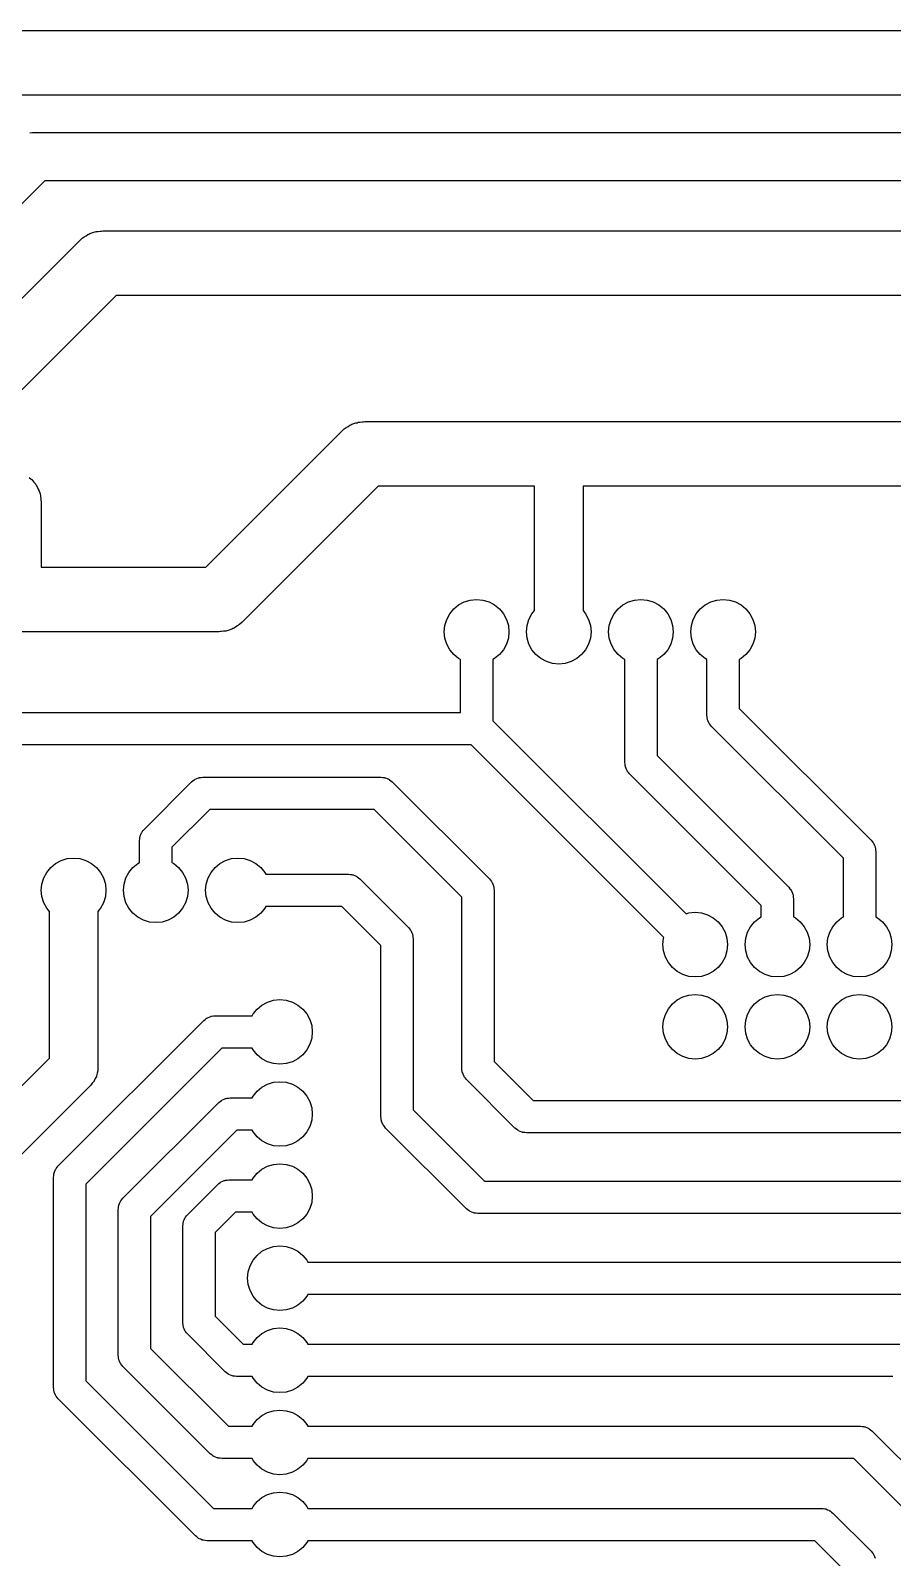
# Model space of a CAD drawing. Extents: x 62 to 248, y -138 to -62.
# Drawn here: x 88.17 to 114.82, y -109.14 to -61.9 of the extents above; entities that cross this region are included whole.
import ezdxf

# ---------------------------------------------------------------- set-up
doc = ezdxf.new("R2010")
doc.units = 0
doc.layers.add('BLACK', color=7, linetype='CONTINUOUS')

msp = doc.modelspace()

# ---------------------------------------------------------------- linework, layer by layer
at = {"layer": 'BLACK', "linetype": 'CONTINUOUS'}
for p, q in [((81.6, -61.9), (92.1, -61.9)), ((92.1, -61.9), (196.4, -61.9)), ((92.1, -63.9), (86.6, -63.9)), ((195.986, -63.9), (92.1, -63.9)), ((88.1483, -65.0655), (88.2243, -65.0588)), ((88.2243, -65.0588), (88.3, -65.05)), ((88.3, -65.05), (192, -65.05)), ((88.6107, -66.55), (72.45, -82.7107)), ((191.689, -66.55), (88.6107, -66.55)), ((76.1929, -81.8929), (89.6929, -68.3929)), ((89.6929, -68.3929), (89.7681, -68.325)), ((89.7681, -68.325), (89.7998, -68.304)), ((89.7998, -68.304), (89.8287, -68.2792)), ((89.8287, -68.2792), (89.8841, -68.2485)), ((89.8841, -68.2485), (89.937, -68.2136)), ((89.937, -68.2136), (89.9724, -68.1995)), ((89.9724, -68.1995), (90.0056, -68.181)), ((90.0056, -68.181), (90.0661, -68.1621)), ((90.0661, -68.1621), (90.1249, -68.1386)), ((90.1249, -68.1386), (90.1624, -68.1319)), ((90.1624, -68.1319), (90.1987, -68.1205)), ((90.1987, -68.1205), (90.2617, -68.1141)), ((90.2617, -68.1141), (90.3241, -68.1029)), ((90.3241, -68.1029), (90.3621, -68.1039)), ((90.3621, -68.1039), (90.4, -68.1)), ((90.4, -68.1), (182.98, -68.1)), ((90.8142, -70.1), (77.9, -83.0142)), ((182.566, -70.1), (90.8142, -70.1)), ((97.9287, -74.1792), (97.9841, -74.1485)), ((97.9841, -74.1485), (98.037, -74.1136)), ((98.037, -74.1136), (98.0724, -74.0995)), ((98.0724, -74.0995), (98.1056, -74.081)), ((98.1056, -74.081), (98.1661, -74.0621)), ((98.1661, -74.0621), (98.2249, -74.0386)), ((98.2249, -74.0386), (98.2624, -74.0319)), ((98.2624, -74.0319), (98.2987, -74.0205)), ((98.2987, -74.0205), (98.3617, -74.0141)), ((98.3617, -74.0141), (98.4241, -74.0029)), ((98.4241, -74.0029), (98.4621, -74.0039)), ((98.4621, -74.0039), (98.5, -74)), ((98.5, -74), (104.5, -74)), ((104.5, -74), (119.5, -74)), ((93.5858, -78.5), (97.7929, -74.2929)), ((97.7929, -74.2929), (97.8681, -74.225)), ((97.8681, -74.225), (97.8998, -74.204)), ((97.8998, -74.204), (97.9287, -74.1792)), ((88.1289, -75.7287), (88.189, -75.7752)), ((88.189, -75.7752), (88.1971, -75.7847)), ((88.1971, -75.7847), (88.2071, -75.7929)), ((88.2071, -75.7929), (88.2713, -75.8711)), ((88.2713, -75.8711), (88.3208, -75.9287)), ((88.3208, -75.9287), (88.3253, -75.9369)), ((88.3253, -75.9369), (88.3315, -75.9444)), ((88.3315, -75.9444), (88.3834, -76.0415)), ((88.3834, -76.0415), (88.419, -76.1056)), ((98.9142, -76), (94.7071, -80.2071)), ((103.75, -76), (98.9142, -76)), ((103.75, -79.8452), (103.75, -76)), ((119.086, -76), (105.25, -76)), ((105.25, -76), (105.25, -79.8452)), ((88.419, -76.1056), (88.4208, -76.1116)), ((88.4208, -76.1116), (88.4239, -76.1173)), ((88.4239, -76.1173), (88.4606, -76.2383)), ((88.4606, -76.2383), (88.4795, -76.2987)), ((88.4795, -76.2987), (88.4798, -76.3018)), ((88.4798, -76.3018), (88.4808, -76.3049)), ((88.4808, -76.3049), (88.5, -76.5)), ((88.5, -76.5), (88.5, -78.5)), ((88.5, -78.5), (93.5858, -78.5)), ((101.129, -79.9444), (101.253, -79.7929)), ((101.253, -79.7929), (101.404, -79.6685)), ((101.404, -79.6685), (101.577, -79.5761)), ((101.577, -79.5761), (101.765, -79.5192)), ((101.765, -79.5192), (101.96, -79.5)), ((101.96, -79.5), (102.155, -79.5192)), ((102.155, -79.5192), (102.343, -79.5761)), ((102.343, -79.5761), (102.516, -79.6685)), ((102.516, -79.6685), (102.667, -79.7929)), ((102.667, -79.7929), (102.791, -79.9444)), ((106.209, -79.9444), (106.333, -79.7929)), ((106.333, -79.7929), (106.484, -79.6685)), ((106.484, -79.6685), (106.657, -79.5761)), ((106.657, -79.5761), (106.845, -79.5192)), ((106.845, -79.5192), (107.04, -79.5)), ((107.04, -79.5), (107.235, -79.5192)), ((107.235, -79.5192), (107.423, -79.5761)), ((107.423, -79.5761), (107.596, -79.6685)), ((107.596, -79.6685), (107.747, -79.7929)), ((107.747, -79.7929), (107.871, -79.9444)), ((108.749, -79.9444), (108.873, -79.7929)), ((108.873, -79.7929), (109.024, -79.6685)), ((109.024, -79.6685), (109.197, -79.5761)), ((109.197, -79.5761), (109.385, -79.5192)), ((109.385, -79.5192), (109.58, -79.5)), ((109.58, -79.5), (109.775, -79.5192)), ((109.775, -79.5192), (109.963, -79.5761)), ((109.963, -79.5761), (110.136, -79.6685)), ((110.136, -79.6685), (110.287, -79.7929)), ((110.287, -79.7929), (110.411, -79.9444)), ((94.6002, -80.296), (94.5713, -80.3208)), ((94.6319, -80.275), (94.6002, -80.296)), ((94.7071, -80.2071), (94.6319, -80.275)), ((100.96, -80.5), (100.979, -80.3049)), ((100.979, -80.3049), (101.036, -80.1173)), ((101.036, -80.1173), (101.129, -79.9444)), ((102.791, -79.9444), (102.884, -80.1173)), ((102.884, -80.1173), (102.941, -80.3049)), ((102.941, -80.3049), (102.96, -80.5)), ((103.5, -80.5), (103.519, -80.3049)), ((103.519, -80.3049), (103.576, -80.1173)), ((103.576, -80.1173), (103.669, -79.9444)), ((103.669, -79.9444), (103.75, -79.8452)), ((105.25, -79.8452), (105.331, -79.9444)), ((105.331, -79.9444), (105.424, -80.1173)), ((105.424, -80.1173), (105.481, -80.3049)), ((105.481, -80.3049), (105.5, -80.5)), ((106.04, -80.5), (106.059, -80.3049)), ((106.059, -80.3049), (106.116, -80.1173)), ((106.116, -80.1173), (106.209, -79.9444)), ((107.871, -79.9444), (107.964, -80.1173)), ((107.964, -80.1173), (108.021, -80.3049)), ((108.021, -80.3049), (108.04, -80.5)), ((108.58, -80.5), (108.599, -80.3049)), ((108.599, -80.3049), (108.656, -80.1173)), ((108.656, -80.1173), (108.749, -79.9444)), ((110.411, -79.9444), (110.504, -80.1173)), ((110.504, -80.1173), (110.561, -80.3049)), ((110.561, -80.3049), (110.58, -80.5)), ((94, -80.5), (87.5, -80.5)), ((94.0379, -80.4961), (94, -80.5)), ((94.0759, -80.4971), (94.0379, -80.4961)), ((94.1383, -80.4859), (94.0759, -80.4971)), ((94.2013, -80.4795), (94.1383, -80.4859)), ((94.2376, -80.4681), (94.2013, -80.4795)), ((94.2751, -80.4614), (94.2376, -80.4681)), ((94.3339, -80.4379), (94.2751, -80.4614)), ((94.3944, -80.419), (94.3339, -80.4379)), ((94.4276, -80.4005), (94.3944, -80.419)), ((94.463, -80.3864), (94.4276, -80.4005)), ((94.5159, -80.3515), (94.463, -80.3864)), ((94.5713, -80.3208), (94.5159, -80.3515)), ((100.979, -80.6951), (100.96, -80.5)), ((101.036, -80.8827), (100.979, -80.6951)), ((102.941, -80.6951), (102.884, -80.8827)), ((102.96, -80.5), (102.941, -80.6951)), ((103.519, -80.6951), (103.5, -80.5)), ((103.576, -80.8827), (103.519, -80.6951)), ((105.481, -80.6951), (105.424, -80.8827)), ((105.5, -80.5), (105.481, -80.6951)), ((106.059, -80.6951), (106.04, -80.5)), ((106.116, -80.8827), (106.059, -80.6951)), ((108.021, -80.6951), (107.964, -80.8827)), ((108.04, -80.5), (108.021, -80.6951)), ((108.599, -80.6951), (108.58, -80.5)), ((108.656, -80.8827), (108.599, -80.6951)), ((110.561, -80.6951), (110.504, -80.8827)), ((110.58, -80.5), (110.561, -80.6951)), ((101.129, -81.0556), (101.036, -80.8827)), ((101.253, -81.2071), (101.129, -81.0556)), ((101.404, -81.3315), (101.253, -81.2071)), ((102.667, -81.2071), (102.516, -81.3315)), ((102.791, -81.0556), (102.667, -81.2071)), ((102.884, -80.8827), (102.791, -81.0556)), ((103.669, -81.0556), (103.576, -80.8827)), ((103.793, -81.2071), (103.669, -81.0556)), ((103.944, -81.3315), (103.793, -81.2071)), ((105.207, -81.2071), (105.056, -81.3315)), ((105.331, -81.0556), (105.207, -81.2071)), ((105.424, -80.8827), (105.331, -81.0556)), ((106.209, -81.0556), (106.116, -80.8827)), ((106.333, -81.2071), (106.209, -81.0556)), ((106.484, -81.3315), (106.333, -81.2071)), ((107.747, -81.2071), (107.596, -81.3315)), ((107.871, -81.0556), (107.747, -81.2071)), ((107.964, -80.8827), (107.871, -81.0556)), ((108.749, -81.0556), (108.656, -80.8827)), ((108.873, -81.2071), (108.749, -81.0556)), ((109.024, -81.3315), (108.873, -81.2071)), ((110.287, -81.2071), (110.136, -81.3315)), ((110.411, -81.0556), (110.287, -81.2071)), ((110.504, -80.8827), (110.411, -81.0556)), ((101.46, -81.3612), (101.404, -81.3315)), ((101.46, -83), (101.46, -81.3612)), ((102.516, -81.3315), (102.46, -81.3612)), ((102.46, -81.3612), (102.46, -83.2529)), ((104.117, -81.4239), (103.944, -81.3315)), ((104.305, -81.4808), (104.117, -81.4239)), ((104.5, -81.5), (104.305, -81.4808)), ((104.695, -81.4808), (104.5, -81.5)), ((104.883, -81.4239), (104.695, -81.4808)), ((105.056, -81.3315), (104.883, -81.4239)), ((106.54, -81.3612), (106.484, -81.3315)), ((106.54, -84.54), (106.54, -81.3612)), ((107.596, -81.3315), (107.54, -81.3612)), ((107.54, -81.3612), (107.54, -84.3329)), ((109.08, -81.3612), (109.024, -81.3315)), ((109.08, -83.08), (109.08, -81.3612)), ((110.136, -81.3315), (110.08, -81.3612)), ((110.08, -81.3612), (110.08, -82.8729)), ((86, -83), (101.46, -83)), ((109.088, -83.1329), (109.08, -83.08)), ((109.091, -83.1863), (109.088, -83.1329)), ((110.08, -82.8729), (114.154, -86.9464)), ((102.46, -83.2529), (108.434, -89.2268)), ((109.098, -83.2031), (109.091, -83.1863)), ((109.1, -83.2209), (109.098, -83.2031)), ((109.122, -83.2695), (109.1, -83.2209)), ((109.141, -83.3196), (109.122, -83.2695)), ((109.152, -83.334), (109.141, -83.3196)), ((109.159, -83.3503), (109.152, -83.334)), ((109.194, -83.3907), (109.159, -83.3503)), ((109.226, -83.4336), (109.194, -83.3907)), ((113.3, -87.5071), (109.226, -83.4336)), ((101.793, -84), (86.2071, -84)), ((107.748, -89.9553), (101.793, -84)), ((106.548, -84.5929), (106.54, -84.54)), ((107.54, -84.3329), (111.614, -88.4064)), ((93.3105, -85.0425), (93.3591, -85.0203)), ((93.3591, -85.0203), (93.3769, -85.0177)), ((93.3769, -85.0177), (93.3937, -85.0114)), ((93.3937, -85.0114), (93.4471, -85.0076)), ((93.4471, -85.0076), (93.5, -85)), ((93.5, -85), (99, -85)), ((99, -85), (99.0529, -85.0076)), ((99.0529, -85.0076), (99.1063, -85.0114)), ((99.1063, -85.0114), (99.1231, -85.0177)), ((99.1231, -85.0177), (99.1409, -85.0203)), ((99.1409, -85.0203), (99.1895, -85.0425)), ((106.551, -84.6463), (106.548, -84.5929)), ((106.558, -84.6631), (106.551, -84.6463)), ((106.56, -84.6809), (106.558, -84.6631)), ((106.582, -84.7295), (106.56, -84.6809)), ((106.601, -84.7796), (106.582, -84.7295)), ((106.612, -84.794), (106.601, -84.7796)), ((106.619, -84.8103), (106.612, -84.794)), ((106.654, -84.8507), (106.619, -84.8103)), ((106.686, -84.8936), (106.654, -84.8507)), ((110.76, -88.9671), (106.686, -84.8936)), ((91.6864, -86.6064), (93.1464, -85.1464)), ((93.1464, -85.1464), (93.1893, -85.1144)), ((93.1893, -85.1144), (93.2297, -85.0794)), ((93.2297, -85.0794), (93.246, -85.0719)), ((93.246, -85.0719), (93.2604, -85.0612)), ((93.2604, -85.0612), (93.3105, -85.0425)), ((99.1895, -85.0425), (99.2396, -85.0612)), ((99.2396, -85.0612), (99.254, -85.0719)), ((99.254, -85.0719), (99.2703, -85.0794)), ((99.2703, -85.0794), (99.3107, -85.1144)), ((99.3107, -85.1144), (99.3536, -85.1464)), ((99.3536, -85.1464), (102.354, -88.1464)), ((93.7071, -86), (92.54, -87.1671)), ((98.7929, -86), (93.7071, -86)), ((101.5, -88.7071), (98.7929, -86)), ((91.54, -86.96), (91.5476, -86.9071)), ((91.5476, -86.9071), (91.5514, -86.8537)), ((91.5514, -86.8537), (91.5577, -86.8369)), ((91.5577, -86.8369), (91.5603, -86.8191)), ((91.5603, -86.8191), (91.5825, -86.7705)), ((91.5825, -86.7705), (91.6012, -86.7204)), ((91.6012, -86.7204), (91.6119, -86.706)), ((91.6119, -86.706), (91.6194, -86.6897)), ((91.6194, -86.6897), (91.6544, -86.6493)), ((91.6544, -86.6493), (91.6864, -86.6064)), ((91.54, -87.6388), (91.54, -86.96)), ((92.54, -87.1671), (92.54, -87.6388)), ((114.154, -86.9464), (114.186, -86.9893)), ((114.186, -86.9893), (114.221, -87.0297)), ((114.221, -87.0297), (114.228, -87.046)), ((114.228, -87.046), (114.239, -87.0604)), ((114.239, -87.0604), (114.258, -87.1105)), ((114.258, -87.1105), (114.28, -87.1591)), ((114.28, -87.1591), (114.282, -87.1769)), ((114.282, -87.1769), (114.289, -87.1937)), ((114.289, -87.1937), (114.292, -87.2471)), ((114.292, -87.2471), (114.3, -87.3)), ((114.3, -87.3), (114.3, -89.3188)), ((88.6685, -87.9444), (88.7929, -87.7929)), ((88.7929, -87.7929), (88.9444, -87.6685)), ((88.9444, -87.6685), (89.1173, -87.5761)), ((89.1173, -87.5761), (89.3049, -87.5192)), ((89.3049, -87.5192), (89.5, -87.5)), ((89.5, -87.5), (89.6951, -87.5192)), ((89.6951, -87.5192), (89.8827, -87.5761)), ((89.8827, -87.5761), (90.0556, -87.6685)), ((90.0556, -87.6685), (90.2071, -87.7929)), ((90.2071, -87.7929), (90.3315, -87.9444)), ((91.2085, -87.9444), (91.3329, -87.7929)), ((91.3329, -87.7929), (91.4844, -87.6685)), ((91.4844, -87.6685), (91.54, -87.6388)), ((92.54, -87.6388), (92.5956, -87.6685)), ((92.5956, -87.6685), (92.7471, -87.7929)), ((92.7471, -87.7929), (92.8715, -87.9444)), ((93.7485, -87.9444), (93.8729, -87.7929)), ((93.8729, -87.7929), (94.0244, -87.6685)), ((94.0244, -87.6685), (94.1973, -87.5761)), ((94.1973, -87.5761), (94.3849, -87.5192)), ((94.3849, -87.5192), (94.58, -87.5)), ((94.58, -87.5), (94.7751, -87.5192)), ((94.7751, -87.5192), (94.9627, -87.5761)), ((94.9627, -87.5761), (95.1356, -87.6685)), ((95.1356, -87.6685), (95.2871, -87.7929)), ((95.2871, -87.7929), (95.4115, -87.9444)), ((113.3, -89.3188), (113.3, -87.5071)), ((88.5, -88.5), (88.5192, -88.3049)), ((88.5192, -88.3049), (88.5761, -88.1173)), ((88.5761, -88.1173), (88.6685, -87.9444)), ((90.3315, -87.9444), (90.4239, -88.1173)), ((90.4239, -88.1173), (90.4808, -88.3049)), ((90.4808, -88.3049), (90.5, -88.5)), ((91.04, -88.5), (91.0592, -88.3049)), ((91.0592, -88.3049), (91.1161, -88.1173)), ((91.1161, -88.1173), (91.2085, -87.9444)), ((92.8715, -87.9444), (92.9639, -88.1173)), ((92.9639, -88.1173), (93.0208, -88.3049)), ((93.0208, -88.3049), (93.04, -88.5)), ((93.58, -88.5), (93.5992, -88.3049)), ((93.5992, -88.3049), (93.6561, -88.1173)), ((93.6561, -88.1173), (93.7485, -87.9444)), ((95.4115, -87.9444), (95.4412, -88)), ((95.4412, -88), (98, -88)), ((98, -88), (98.0529, -88.0076)), ((98.0529, -88.0076), (98.1063, -88.0114)), ((98.1063, -88.0114), (98.1231, -88.0177)), ((98.1231, -88.0177), (98.1409, -88.0203)), ((98.1409, -88.0203), (98.1895, -88.0425)), ((98.1895, -88.0425), (98.2396, -88.0612)), ((98.2396, -88.0612), (98.254, -88.0719)), ((98.254, -88.0719), (98.2703, -88.0794)), ((98.2703, -88.0794), (98.3107, -88.1144)), ((98.3107, -88.1144), (98.3536, -88.1464)), ((98.3536, -88.1464), (99.8536, -89.6464)), ((102.354, -88.1464), (102.386, -88.1893)), ((102.386, -88.1893), (102.421, -88.2297)), ((102.421, -88.2297), (102.428, -88.246)), ((102.428, -88.246), (102.439, -88.2604)), ((102.439, -88.2604), (102.458, -88.3105)), ((102.458, -88.3105), (102.48, -88.3591)), ((88.5192, -88.6951), (88.5, -88.5)), ((88.5761, -88.8827), (88.5192, -88.6951)), ((90.4808, -88.6951), (90.4239, -88.8827)), ((90.5, -88.5), (90.4808, -88.6951)), ((91.0592, -88.6951), (91.04, -88.5)), ((91.1161, -88.8827), (91.0592, -88.6951)), ((93.0208, -88.6951), (92.9639, -88.8827)), ((93.04, -88.5), (93.0208, -88.6951)), ((93.5992, -88.6951), (93.58, -88.5)), ((93.6561, -88.8827), (93.5992, -88.6951)), ((101.5, -94), (101.5, -88.7071)), ((102.48, -88.3591), (102.482, -88.3769)), ((102.482, -88.3769), (102.489, -88.3937)), ((102.489, -88.3937), (102.492, -88.4471)), ((102.492, -88.4471), (102.5, -88.5)), ((102.5, -88.5), (102.5, -93.7929)), ((111.614, -88.4064), (111.646, -88.4493)), ((111.646, -88.4493), (111.681, -88.4897)), ((111.681, -88.4897), (111.688, -88.506)), ((111.688, -88.506), (111.699, -88.5204)), ((111.699, -88.5204), (111.718, -88.5705)), ((111.718, -88.5705), (111.74, -88.6191)), ((111.74, -88.6191), (111.742, -88.6369)), ((111.742, -88.6369), (111.749, -88.6537)), ((111.749, -88.6537), (111.752, -88.7071)), ((111.752, -88.7071), (111.76, -88.76)), ((111.76, -88.76), (111.76, -89.3188)), ((88.6685, -89.0556), (88.5761, -88.8827)), ((88.75, -89.1548), (88.6685, -89.0556)), ((88.75, -93.6893), (88.75, -89.1548)), ((90.3315, -89.0556), (90.25, -89.1548)), ((90.25, -89.1548), (90.25, -94)), ((90.4239, -88.8827), (90.3315, -89.0556)), ((91.2085, -89.0556), (91.1161, -88.8827)), ((91.3329, -89.2071), (91.2085, -89.0556)), ((91.4844, -89.3315), (91.3329, -89.2071)), ((92.7471, -89.2071), (92.5956, -89.3315)), ((92.8715, -89.0556), (92.7471, -89.2071)), ((92.9639, -88.8827), (92.8715, -89.0556)), ((93.7485, -89.0556), (93.6561, -88.8827)), ((93.8729, -89.2071), (93.7485, -89.0556)), ((94.0244, -89.3315), (93.8729, -89.2071)), ((95.2871, -89.2071), (95.1356, -89.3315)), ((95.4115, -89.0556), (95.2871, -89.2071)), ((95.4412, -89), (95.4115, -89.0556)), ((97.7929, -89), (95.4412, -89)), ((99, -90.2071), (97.7929, -89)), ((108.434, -89.2268), (108.525, -89.1992)), ((108.525, -89.1992), (108.72, -89.18)), ((108.72, -89.18), (108.915, -89.1992)), ((108.915, -89.1992), (109.103, -89.2561)), ((109.103, -89.2561), (109.276, -89.3485)), ((110.76, -89.3188), (110.76, -88.9671)), ((91.6573, -89.4239), (91.4844, -89.3315)), ((91.8449, -89.4808), (91.6573, -89.4239)), ((92.04, -89.5), (91.8449, -89.4808)), ((92.2351, -89.4808), (92.04, -89.5)), ((92.4227, -89.4239), (92.2351, -89.4808)), ((92.5956, -89.3315), (92.4227, -89.4239)), ((94.1973, -89.4239), (94.0244, -89.3315)), ((94.3849, -89.4808), (94.1973, -89.4239)), ((94.58, -89.5), (94.3849, -89.4808)), ((94.7751, -89.4808), (94.58, -89.5)), ((94.9627, -89.4239), (94.7751, -89.4808)), ((95.1356, -89.3315), (94.9627, -89.4239)), ((99.8536, -89.6464), (99.8856, -89.6893)), ((99.8856, -89.6893), (99.9206, -89.7297)), ((99.9206, -89.7297), (99.9281, -89.746)), ((99.9281, -89.746), (99.9388, -89.7604)), ((109.276, -89.3485), (109.427, -89.4729)), ((109.427, -89.4729), (109.551, -89.6244)), ((109.551, -89.6244), (109.644, -89.7973)), ((110.336, -89.7973), (110.429, -89.6244)), ((110.429, -89.6244), (110.553, -89.4729)), ((110.553, -89.4729), (110.704, -89.3485)), ((110.704, -89.3485), (110.76, -89.3188)), ((111.76, -89.3188), (111.816, -89.3485)), ((111.816, -89.3485), (111.967, -89.4729)), ((111.967, -89.4729), (112.091, -89.6244)), ((112.091, -89.6244), (112.184, -89.7973)), ((112.876, -89.7973), (112.969, -89.6244)), ((112.969, -89.6244), (113.093, -89.4729)), ((113.093, -89.4729), (113.244, -89.3485)), ((113.244, -89.3485), (113.3, -89.3188)), ((114.3, -89.3188), (114.356, -89.3485)), ((114.356, -89.3485), (114.507, -89.4729)), ((114.507, -89.4729), (114.631, -89.6244)), ((114.631, -89.6244), (114.724, -89.7973)), ((99, -95.5), (99, -90.2071)), ((99.9388, -89.7604), (99.9575, -89.8105)), ((99.9575, -89.8105), (99.9797, -89.8591)), ((99.9797, -89.8591), (99.9823, -89.8769)), ((99.9823, -89.8769), (99.9886, -89.8937)), ((99.9886, -89.8937), (99.9924, -89.9471)), ((99.9924, -89.9471), (100, -90)), ((100, -90), (100, -95.2929)), ((107.72, -90.18), (107.739, -89.9849)), ((107.739, -90.3751), (107.72, -90.18)), ((107.739, -89.9849), (107.748, -89.9553)), ((109.644, -89.7973), (109.701, -89.9849)), ((109.701, -89.9849), (109.72, -90.18)), ((109.72, -90.18), (109.701, -90.3751)), ((110.26, -90.18), (110.279, -89.9849)), ((110.279, -90.3751), (110.26, -90.18)), ((110.279, -89.9849), (110.336, -89.7973)), ((112.184, -89.7973), (112.241, -89.9849)), ((112.241, -89.9849), (112.26, -90.18)), ((112.26, -90.18), (112.241, -90.3751)), ((112.8, -90.18), (112.819, -89.9849)), ((112.819, -90.3751), (112.8, -90.18)), ((112.819, -89.9849), (112.876, -89.7973)), ((114.724, -89.7973), (114.781, -89.9849)), ((114.781, -89.9849), (114.8, -90.18)), ((114.8, -90.18), (114.781, -90.3751)), ((107.796, -90.5627), (107.739, -90.3751)), ((107.889, -90.7356), (107.796, -90.5627)), ((109.644, -90.5627), (109.551, -90.7356)), ((109.701, -90.3751), (109.644, -90.5627)), ((110.336, -90.5627), (110.279, -90.3751)), ((110.429, -90.7356), (110.336, -90.5627)), ((112.184, -90.5627), (112.091, -90.7356)), ((112.241, -90.3751), (112.184, -90.5627)), ((112.876, -90.5627), (112.819, -90.3751)), ((112.969, -90.7356), (112.876, -90.5627)), ((114.724, -90.5627), (114.631, -90.7356)), ((114.781, -90.3751), (114.724, -90.5627)), ((108.013, -90.8871), (107.889, -90.7356)), ((108.164, -91.0115), (108.013, -90.8871)), ((108.337, -91.1039), (108.164, -91.0115)), ((108.525, -91.1608), (108.337, -91.1039)), ((108.72, -91.18), (108.525, -91.1608)), ((108.915, -91.1608), (108.72, -91.18)), ((109.103, -91.1039), (108.915, -91.1608)), ((109.276, -91.0115), (109.103, -91.1039)), ((109.427, -90.8871), (109.276, -91.0115)), ((109.551, -90.7356), (109.427, -90.8871)), ((110.553, -90.8871), (110.429, -90.7356)), ((110.704, -91.0115), (110.553, -90.8871)), ((110.877, -91.1039), (110.704, -91.0115)), ((111.065, -91.1608), (110.877, -91.1039)), ((111.26, -91.18), (111.065, -91.1608)), ((111.455, -91.1608), (111.26, -91.18)), ((111.643, -91.1039), (111.455, -91.1608)), ((111.816, -91.0115), (111.643, -91.1039)), ((111.967, -90.8871), (111.816, -91.0115)), ((112.091, -90.7356), (111.967, -90.8871)), ((113.093, -90.8871), (112.969, -90.7356)), ((113.244, -91.0115), (113.093, -90.8871)), ((113.417, -91.1039), (113.244, -91.0115)), ((113.605, -91.1608), (113.417, -91.1039)), ((113.8, -91.18), (113.605, -91.1608)), ((113.995, -91.1608), (113.8, -91.18)), ((114.183, -91.1039), (113.995, -91.1608)), ((114.356, -91.0115), (114.183, -91.1039)), ((114.507, -90.8871), (114.356, -91.0115)), ((114.631, -90.7356), (114.507, -90.8871)), ((95.1729, -92.1729), (95.3244, -92.0485)), ((95.3244, -92.0485), (95.4973, -91.9561)), ((95.4973, -91.9561), (95.6849, -91.8992)), ((95.6849, -91.8992), (95.88, -91.88)), ((95.88, -91.88), (96.0751, -91.8992)), ((96.0751, -91.8992), (96.2627, -91.9561)), ((96.2627, -91.9561), (96.4356, -92.0485)), ((96.4356, -92.0485), (96.5871, -92.1729)), ((107.889, -92.1644), (108.013, -92.0129)), ((108.013, -92.0129), (108.164, -91.8885)), ((108.164, -91.8885), (108.337, -91.7961)), ((108.337, -91.7961), (108.525, -91.7392)), ((108.525, -91.7392), (108.72, -91.72)), ((108.72, -91.72), (108.915, -91.7392)), ((108.915, -91.7392), (109.103, -91.7961)), ((109.103, -91.7961), (109.276, -91.8885)), ((109.276, -91.8885), (109.427, -92.0129)), ((109.427, -92.0129), (109.551, -92.1644)), ((110.429, -92.1644), (110.553, -92.0129)), ((110.553, -92.0129), (110.704, -91.8885)), ((110.704, -91.8885), (110.877, -91.7961)), ((110.877, -91.7961), (111.065, -91.7392)), ((111.065, -91.7392), (111.26, -91.72)), ((111.26, -91.72), (111.455, -91.7392)), ((111.455, -91.7392), (111.643, -91.7961)), ((111.643, -91.7961), (111.816, -91.8885)), ((111.816, -91.8885), (111.967, -92.0129)), ((111.967, -92.0129), (112.091, -92.1644)), ((112.969, -92.1644), (113.093, -92.0129)), ((113.093, -92.0129), (113.244, -91.8885)), ((113.244, -91.8885), (113.417, -91.7961)), ((113.417, -91.7961), (113.605, -91.7392)), ((113.605, -91.7392), (113.8, -91.72)), ((113.8, -91.72), (113.995, -91.7392)), ((113.995, -91.7392), (114.183, -91.7961)), ((114.183, -91.7961), (114.356, -91.8885)), ((114.356, -91.8885), (114.507, -92.0129)), ((114.507, -92.0129), (114.631, -92.1644)), ((89.0264, -97.0264), (93.5264, -92.5264)), ((93.5264, -92.5264), (93.5693, -92.4944)), ((93.5693, -92.4944), (93.6097, -92.4594)), ((93.6097, -92.4594), (93.626, -92.4519)), ((93.626, -92.4519), (93.6404, -92.4412)), ((93.6404, -92.4412), (93.6905, -92.4225)), ((93.6905, -92.4225), (93.7391, -92.4003)), ((93.7391, -92.4003), (93.7569, -92.3977)), ((93.7569, -92.3977), (93.7737, -92.3914)), ((93.7737, -92.3914), (93.8271, -92.3876)), ((93.8271, -92.3876), (93.88, -92.38)), ((93.88, -92.38), (95.0188, -92.38)), ((95.0188, -92.38), (95.0485, -92.3244)), ((95.0485, -92.3244), (95.1729, -92.1729)), ((96.5871, -92.1729), (96.7115, -92.3244)), ((96.7115, -92.3244), (96.8039, -92.4973)), ((96.8039, -92.4973), (96.8608, -92.6849)), ((107.72, -92.72), (107.739, -92.5249)), ((107.739, -92.5249), (107.796, -92.3373)), ((107.796, -92.3373), (107.889, -92.1644)), ((109.551, -92.1644), (109.644, -92.3373)), ((109.644, -92.3373), (109.701, -92.5249)), ((109.701, -92.5249), (109.72, -92.72)), ((110.26, -92.72), (110.279, -92.5249)), ((110.279, -92.5249), (110.336, -92.3373)), ((110.336, -92.3373), (110.429, -92.1644)), ((112.091, -92.1644), (112.184, -92.3373)), ((112.184, -92.3373), (112.241, -92.5249)), ((112.241, -92.5249), (112.26, -92.72)), ((112.8, -92.72), (112.819, -92.5249)), ((112.819, -92.5249), (112.876, -92.3373)), ((112.876, -92.3373), (112.969, -92.1644)), ((114.631, -92.1644), (114.724, -92.3373)), ((114.724, -92.3373), (114.781, -92.5249)), ((114.781, -92.5249), (114.8, -92.72)), ((96.8608, -92.6849), (96.88, -92.88)), ((96.88, -92.88), (96.8608, -93.0751)), ((107.739, -92.9151), (107.72, -92.72)), ((107.796, -93.1027), (107.739, -92.9151)), ((109.701, -92.9151), (109.644, -93.1027)), ((109.72, -92.72), (109.701, -92.9151)), ((110.279, -92.9151), (110.26, -92.72)), ((110.336, -93.1027), (110.279, -92.9151)), ((112.241, -92.9151), (112.184, -93.1027)), ((112.26, -92.72), (112.241, -92.9151)), ((112.819, -92.9151), (112.8, -92.72)), ((112.876, -93.1027), (112.819, -92.9151)), ((114.781, -92.9151), (114.724, -93.1027)), ((114.8, -92.72), (114.781, -92.9151)), ((94.0871, -93.38), (89.88, -97.5871)), ((95.0188, -93.38), (94.0871, -93.38)), ((95.0485, -93.4356), (95.0188, -93.38)), ((95.1729, -93.5871), (95.0485, -93.4356)), ((96.7115, -93.4356), (96.5871, -93.5871)), ((96.8039, -93.2627), (96.7115, -93.4356)), ((96.8608, -93.0751), (96.8039, -93.2627)), ((107.889, -93.2756), (107.796, -93.1027)), ((108.013, -93.4271), (107.889, -93.2756)), ((108.164, -93.5515), (108.013, -93.4271)), ((109.427, -93.4271), (109.276, -93.5515)), ((109.551, -93.2756), (109.427, -93.4271)), ((109.644, -93.1027), (109.551, -93.2756)), ((110.429, -93.2756), (110.336, -93.1027)), ((110.553, -93.4271), (110.429, -93.2756)), ((110.704, -93.5515), (110.553, -93.4271)), ((111.967, -93.4271), (111.816, -93.5515)), ((112.091, -93.2756), (111.967, -93.4271)), ((112.184, -93.1027), (112.091, -93.2756)), ((112.969, -93.2756), (112.876, -93.1027)), ((113.093, -93.4271), (112.969, -93.2756)), ((113.244, -93.5515), (113.093, -93.4271)), ((114.507, -93.4271), (114.356, -93.5515)), ((114.631, -93.2756), (114.507, -93.4271)), ((114.724, -93.1027), (114.631, -93.2756)), ((85.9697, -96.4697), (88.75, -93.6893)), ((90.25, -94), (90.2468, -94.0545)), ((95.3244, -93.7115), (95.1729, -93.5871)), ((95.4973, -93.8039), (95.3244, -93.7115)), ((95.6849, -93.8608), (95.4973, -93.8039)), ((95.88, -93.88), (95.6849, -93.8608)), ((96.0751, -93.8608), (95.88, -93.88)), ((96.2627, -93.8039), (96.0751, -93.8608)), ((96.4356, -93.7115), (96.2627, -93.8039)), ((96.5871, -93.5871), (96.4356, -93.7115)), ((101.508, -94.0529), (101.5, -94)), ((102.5, -93.7929), (103.707, -95)), ((108.337, -93.6439), (108.164, -93.5515)), ((108.525, -93.7008), (108.337, -93.6439)), ((108.72, -93.72), (108.525, -93.7008)), ((108.915, -93.7008), (108.72, -93.72)), ((109.103, -93.6439), (108.915, -93.7008)), ((109.276, -93.5515), (109.103, -93.6439)), ((110.877, -93.6439), (110.704, -93.5515)), ((111.065, -93.7008), (110.877, -93.6439)), ((111.26, -93.72), (111.065, -93.7008)), ((111.455, -93.7008), (111.26, -93.72)), ((111.643, -93.6439), (111.455, -93.7008)), ((111.816, -93.5515), (111.643, -93.6439)), ((113.417, -93.6439), (113.244, -93.5515)), ((113.605, -93.7008), (113.417, -93.6439)), ((113.8, -93.72), (113.605, -93.7008)), ((113.995, -93.7008), (113.8, -93.72)), ((114.183, -93.6439), (113.995, -93.7008)), ((114.356, -93.5515), (114.183, -93.6439)), ((90.0776, -94.4705), (90.0303, -94.5303)), ((90.1266, -94.4121), (90.0776, -94.4705)), ((90.1315, -94.4023), (90.1266, -94.4121)), ((90.1383, -94.3937), (90.1315, -94.4023)), ((90.1706, -94.3246), (90.1383, -94.3937)), ((90.2048, -94.2565), (90.1706, -94.3246)), ((90.2073, -94.2458), (90.2048, -94.2565)), ((90.2119, -94.2359), (90.2073, -94.2458)), ((90.2273, -94.1613), (90.2119, -94.2359)), ((90.2449, -94.0871), (90.2273, -94.1613)), ((90.2458, -94.0718), (90.2449, -94.0871)), ((90.2471, -94.0654), (90.2458, -94.0718)), ((90.2468, -94.0545), (90.2471, -94.0654)), ((95.4973, -94.4961), (95.6849, -94.4392)), ((95.6849, -94.4392), (95.88, -94.42)), ((95.88, -94.42), (96.0751, -94.4392)), ((96.0751, -94.4392), (96.2627, -94.4961)), ((101.511, -94.1063), (101.508, -94.0529)), ((101.518, -94.1231), (101.511, -94.1063)), ((101.52, -94.1409), (101.518, -94.1231)), ((101.542, -94.1895), (101.52, -94.1409)), ((101.561, -94.2396), (101.542, -94.1895)), ((101.572, -94.254), (101.561, -94.2396)), ((101.579, -94.2703), (101.572, -94.254)), ((101.614, -94.3107), (101.579, -94.2703)), ((101.646, -94.3536), (101.614, -94.3107)), ((103.146, -95.8536), (101.646, -94.3536)), ((90.0303, -94.5303), (87.25, -97.3107)), ((94.1505, -94.9625), (94.1991, -94.9403)), ((94.1991, -94.9403), (94.2169, -94.9377)), ((94.2169, -94.9377), (94.2337, -94.9314)), ((94.2337, -94.9314), (94.2871, -94.9276)), ((94.2871, -94.9276), (94.34, -94.92)), ((94.34, -94.92), (95.0188, -94.92)), ((95.0188, -94.92), (95.0485, -94.8644)), ((95.0485, -94.8644), (95.1729, -94.7129)), ((95.1729, -94.7129), (95.3244, -94.5885)), ((95.3244, -94.5885), (95.4973, -94.4961)), ((96.2627, -94.4961), (96.4356, -94.5885)), ((96.4356, -94.5885), (96.5871, -94.7129)), ((96.5871, -94.7129), (96.7115, -94.8644)), ((96.7115, -94.8644), (96.8039, -95.0373)), ((91.0264, -98.0264), (93.9864, -95.0664)), ((93.9864, -95.0664), (94.0293, -95.0344)), ((94.0293, -95.0344), (94.0697, -94.9994)), ((94.0697, -94.9994), (94.086, -94.9919)), ((94.086, -94.9919), (94.1004, -94.9812)), ((94.1004, -94.9812), (94.1505, -94.9625)), ((96.8039, -95.0373), (96.8608, -95.2249)), ((96.8608, -95.2249), (96.88, -95.42)), ((96.88, -95.42), (96.8608, -95.6151)), ((100, -95.2929), (102.207, -97.5)), ((103.707, -95), (117.5, -95)), ((96.8039, -95.8027), (96.7115, -95.9756)), ((96.8608, -95.6151), (96.8039, -95.8027)), ((99.0076, -95.5529), (99, -95.5)), ((99.0114, -95.6063), (99.0076, -95.5529)), ((99.0177, -95.6231), (99.0114, -95.6063)), ((99.0203, -95.6409), (99.0177, -95.6231)), ((99.0425, -95.6895), (99.0203, -95.6409)), ((99.0612, -95.7396), (99.0425, -95.6895)), ((99.0719, -95.754), (99.0612, -95.7396)), ((99.0794, -95.7703), (99.0719, -95.754)), ((99.1144, -95.8107), (99.0794, -95.7703)), ((99.1464, -95.8536), (99.1144, -95.8107)), ((101.646, -98.3536), (99.1464, -95.8536)), ((103.189, -95.8856), (103.146, -95.8536)), ((103.23, -95.9206), (103.189, -95.8856)), ((94.5471, -95.92), (91.88, -98.5871)), ((95.0188, -95.92), (94.5471, -95.92)), ((95.0485, -95.9756), (95.0188, -95.92)), ((95.1729, -96.1271), (95.0485, -95.9756)), ((95.3244, -96.2515), (95.1729, -96.1271)), ((95.4973, -96.3439), (95.3244, -96.2515)), ((95.6849, -96.4008), (95.4973, -96.3439)), ((96.2627, -96.3439), (96.0751, -96.4008)), ((96.4356, -96.2515), (96.2627, -96.3439)), ((96.5871, -96.1271), (96.4356, -96.2515)), ((96.7115, -95.9756), (96.5871, -96.1271)), ((103.246, -95.9281), (103.23, -95.9206)), ((103.26, -95.9388), (103.246, -95.9281)), ((103.31, -95.9575), (103.26, -95.9388)), ((103.359, -95.9797), (103.31, -95.9575)), ((103.377, -95.9823), (103.359, -95.9797)), ((103.394, -95.9886), (103.377, -95.9823)), ((103.447, -95.9924), (103.394, -95.9886)), ((103.5, -96), (103.447, -95.9924)), ((117.293, -96), (103.5, -96)), ((95.88, -96.42), (95.6849, -96.4008)), ((96.0751, -96.4008), (95.88, -96.42)), ((88.8876, -97.3271), (88.8914, -97.2737)), ((88.8914, -97.2737), (88.8977, -97.2569)), ((88.8977, -97.2569), (88.9003, -97.2391)), ((88.9003, -97.2391), (88.9225, -97.1905)), ((88.9225, -97.1905), (88.9412, -97.1404)), ((88.9412, -97.1404), (88.9519, -97.126)), ((88.9519, -97.126), (88.9594, -97.1097)), ((88.9594, -97.1097), (88.9944, -97.0693)), ((88.9944, -97.0693), (89.0264, -97.0264)), ((95.0485, -97.4044), (95.1729, -97.2529)), ((95.1729, -97.2529), (95.3244, -97.1285)), ((95.3244, -97.1285), (95.4973, -97.0361)), ((95.4973, -97.0361), (95.6849, -96.9792)), ((95.6849, -96.9792), (95.88, -96.96)), ((95.88, -96.96), (96.0751, -96.9792)), ((96.0751, -96.9792), (96.2627, -97.0361)), ((96.2627, -97.0361), (96.4356, -97.1285)), ((96.4356, -97.1285), (96.5871, -97.2529)), ((96.5871, -97.2529), (96.7115, -97.4044)), ((88.88, -97.38), (88.8876, -97.3271)), ((88.88, -103.88), (88.88, -97.38)), ((89.88, -97.5871), (89.88, -103.673)), ((93.0264, -98.5264), (93.9464, -97.6064)), ((93.9464, -97.6064), (93.9893, -97.5744)), ((93.9893, -97.5744), (94.0297, -97.5394)), ((94.0297, -97.5394), (94.046, -97.5319)), ((94.046, -97.5319), (94.0604, -97.5212)), ((94.0604, -97.5212), (94.1105, -97.5025)), ((94.1105, -97.5025), (94.1591, -97.4803)), ((94.1591, -97.4803), (94.1769, -97.4777)), ((94.1769, -97.4777), (94.1937, -97.4714)), ((94.1937, -97.4714), (94.2471, -97.4676)), ((94.2471, -97.4676), (94.3, -97.46)), ((94.3, -97.46), (95.0188, -97.46)), ((95.0188, -97.46), (95.0485, -97.4044)), ((96.7115, -97.4044), (96.8039, -97.5773)), ((96.8039, -97.5773), (96.8608, -97.7649)), ((96.8608, -97.7649), (96.88, -97.96)), ((102.207, -97.5), (116.349, -97.5)), ((90.8914, -98.2737), (90.8977, -98.2569)), ((90.8977, -98.2569), (90.9003, -98.2391)), ((90.9003, -98.2391), (90.9225, -98.1905)), ((90.9225, -98.1905), (90.9412, -98.1404)), ((90.9412, -98.1404), (90.9519, -98.126)), ((90.9519, -98.126), (90.9594, -98.1097)), ((90.9594, -98.1097), (90.9944, -98.0693)), ((90.9944, -98.0693), (91.0264, -98.0264)), ((96.8608, -98.1551), (96.8039, -98.3427)), ((96.88, -97.96), (96.8608, -98.1551)), ((90.88, -98.38), (90.8876, -98.3271)), ((90.88, -102.88), (90.88, -98.38)), ((90.8876, -98.3271), (90.8914, -98.2737)), ((91.88, -98.5871), (91.88, -102.673)), ((92.9003, -98.7391), (92.9225, -98.6905)), ((92.9225, -98.6905), (92.9412, -98.6404)), ((92.9412, -98.6404), (92.9519, -98.626)), ((92.9519, -98.626), (92.9594, -98.6097)), ((92.9594, -98.6097), (92.9944, -98.5693)), ((92.9944, -98.5693), (93.0264, -98.5264)), ((94.5071, -98.46), (93.88, -99.0871)), ((95.0188, -98.46), (94.5071, -98.46)), ((95.0485, -98.5156), (95.0188, -98.46)), ((95.1729, -98.6671), (95.0485, -98.5156)), ((95.3244, -98.7915), (95.1729, -98.6671)), ((96.5871, -98.6671), (96.4356, -98.7915)), ((96.7115, -98.5156), (96.5871, -98.6671)), ((96.8039, -98.3427), (96.7115, -98.5156)), ((101.689, -98.3856), (101.646, -98.3536)), ((101.73, -98.4206), (101.689, -98.3856)), ((101.746, -98.4281), (101.73, -98.4206)), ((101.76, -98.4388), (101.746, -98.4281)), ((101.81, -98.4575), (101.76, -98.4388)), ((101.859, -98.4797), (101.81, -98.4575)), ((101.877, -98.4823), (101.859, -98.4797)), ((101.894, -98.4886), (101.877, -98.4823)), ((101.947, -98.4924), (101.894, -98.4886)), ((102, -98.5), (101.947, -98.4924)), ((116.141, -98.5), (102, -98.5)), ((92.88, -98.88), (92.8876, -98.8271)), ((92.88, -101.88), (92.88, -98.88)), ((92.8876, -98.8271), (92.8914, -98.7737)), ((92.8914, -98.7737), (92.8977, -98.7569)), ((92.8977, -98.7569), (92.9003, -98.7391)), ((93.88, -99.0871), (93.88, -101.673)), ((95.4973, -98.8839), (95.3244, -98.7915)), ((95.6849, -98.9408), (95.4973, -98.8839)), ((95.88, -98.96), (95.6849, -98.9408)), ((96.0751, -98.9408), (95.88, -98.96)), ((96.2627, -98.8839), (96.0751, -98.9408)), ((96.4356, -98.7915), (96.2627, -98.8839)), ((95.1729, -99.7929), (95.3244, -99.6685)), ((95.3244, -99.6685), (95.4973, -99.5761)), ((95.4973, -99.5761), (95.6849, -99.5192)), ((95.6849, -99.5192), (95.88, -99.5)), ((95.88, -99.5), (96.0751, -99.5192)), ((96.0751, -99.5192), (96.2627, -99.5761)), ((96.2627, -99.5761), (96.4356, -99.6685)), ((96.4356, -99.6685), (96.5871, -99.7929)), ((94.8992, -100.305), (94.9561, -100.117)), ((94.9561, -100.117), (95.0485, -99.9444)), ((95.0485, -99.9444), (95.1729, -99.7929)), ((96.5871, -99.7929), (96.7115, -99.9444)), ((96.7115, -99.9444), (96.7412, -100)), ((96.7412, -100), (116, -100)), ((94.88, -100.5), (94.8992, -100.305)), ((94.8992, -100.695), (94.88, -100.5)), ((94.9561, -100.883), (94.8992, -100.695)), ((95.0485, -101.056), (94.9561, -100.883)), ((95.1729, -101.207), (95.0485, -101.056)), ((96.7115, -101.056), (96.5871, -101.207)), ((96.7412, -101), (96.7115, -101.056)), ((115.793, -101), (96.7412, -101)), ((95.3244, -101.331), (95.1729, -101.207)), ((95.4973, -101.424), (95.3244, -101.331)), ((95.6849, -101.481), (95.4973, -101.424)), ((95.88, -101.5), (95.6849, -101.481)), ((96.0751, -101.481), (95.88, -101.5)), ((96.2627, -101.424), (96.0751, -101.481)), ((96.4356, -101.331), (96.2627, -101.424)), ((96.5871, -101.207), (96.4356, -101.331)), ((92.8876, -101.933), (92.88, -101.88)), ((92.8914, -101.986), (92.8876, -101.933)), ((92.8977, -102.003), (92.8914, -101.986)), ((92.9003, -102.021), (92.8977, -102.003)), ((92.9225, -102.07), (92.9003, -102.021)), ((93.88, -101.673), (94.7471, -102.54)), ((92.9412, -102.12), (92.9225, -102.07)), ((92.9519, -102.134), (92.9412, -102.12)), ((92.9594, -102.15), (92.9519, -102.134)), ((92.9944, -102.191), (92.9594, -102.15)), ((93.0264, -102.234), (92.9944, -102.191)), ((94.1864, -103.394), (93.0264, -102.234)), ((95.0188, -102.54), (95.0485, -102.484)), ((95.0485, -102.484), (95.1729, -102.333)), ((95.1729, -102.333), (95.3244, -102.209)), ((95.3244, -102.209), (95.4973, -102.116)), ((95.4973, -102.116), (95.6849, -102.059)), ((95.6849, -102.059), (95.88, -102.04)), ((95.88, -102.04), (96.0751, -102.059)), ((96.0751, -102.059), (96.2627, -102.116)), ((96.2627, -102.116), (96.4356, -102.209)), ((96.4356, -102.209), (96.5871, -102.333)), ((96.5871, -102.333), (96.7115, -102.484)), ((96.7115, -102.484), (96.7412, -102.54)), ((90.8876, -102.933), (90.88, -102.88)), ((90.8914, -102.986), (90.8876, -102.933)), ((91.88, -102.673), (94.2871, -105.08)), ((94.7471, -102.54), (95.0188, -102.54)), ((96.7412, -102.54), (115.04, -102.54)), ((90.8977, -103.003), (90.8914, -102.986)), ((90.9003, -103.021), (90.8977, -103.003)), ((90.9225, -103.07), (90.9003, -103.021)), ((90.9412, -103.12), (90.9225, -103.07)), ((90.9519, -103.134), (90.9412, -103.12)), ((90.9594, -103.15), (90.9519, -103.134)), ((90.9944, -103.191), (90.9594, -103.15)), ((91.0264, -103.234), (90.9944, -103.191)), ((93.7264, -105.934), (91.0264, -103.234)), ((94.2293, -103.426), (94.1864, -103.394)), ((94.2697, -103.461), (94.2293, -103.426)), ((88.8876, -103.933), (88.88, -103.88)), ((89.88, -103.673), (93.8271, -107.62)), ((94.286, -103.468), (94.2697, -103.461)), ((94.3004, -103.479), (94.286, -103.468)), ((94.3505, -103.498), (94.3004, -103.479)), ((94.3991, -103.52), (94.3505, -103.498)), ((94.4169, -103.522), (94.3991, -103.52)), ((94.4337, -103.529), (94.4169, -103.522)), ((94.4871, -103.532), (94.4337, -103.529)), ((94.54, -103.54), (94.4871, -103.532)), ((95.0188, -103.54), (94.54, -103.54)), ((95.0485, -103.596), (95.0188, -103.54)), ((95.1729, -103.747), (95.0485, -103.596)), ((95.3244, -103.871), (95.1729, -103.747)), ((95.4973, -103.964), (95.3244, -103.871)), ((96.4356, -103.871), (96.2627, -103.964)), ((96.5871, -103.747), (96.4356, -103.871)), ((96.7115, -103.596), (96.5871, -103.747)), ((96.7412, -103.54), (96.7115, -103.596)), ((114.833, -103.54), (96.7412, -103.54)), ((88.8914, -103.986), (88.8876, -103.933)), ((88.8977, -104.003), (88.8914, -103.986)), ((88.9003, -104.021), (88.8977, -104.003)), ((88.9225, -104.07), (88.9003, -104.021)), ((88.9412, -104.12), (88.9225, -104.07)), ((88.9519, -104.134), (88.9412, -104.12)), ((88.9594, -104.15), (88.9519, -104.134)), ((88.9944, -104.191), (88.9594, -104.15)), ((89.0264, -104.234), (88.9944, -104.191)), ((93.2664, -108.474), (89.0264, -104.234)), ((95.6849, -104.021), (95.4973, -103.964)), ((95.88, -104.04), (95.6849, -104.021)), ((96.0751, -104.021), (95.88, -104.04)), ((96.2627, -103.964), (96.0751, -104.021)), ((95.1729, -104.873), (95.3244, -104.749)), ((95.3244, -104.749), (95.4973, -104.656)), ((95.4973, -104.656), (95.6849, -104.599)), ((95.6849, -104.599), (95.88, -104.58)), ((95.88, -104.58), (96.0751, -104.599)), ((96.0751, -104.599), (96.2627, -104.656)), ((96.2627, -104.656), (96.4356, -104.749)), ((96.4356, -104.749), (96.5871, -104.873)), ((94.2871, -105.08), (95.0188, -105.08)), ((95.0188, -105.08), (95.0485, -105.024)), ((95.0485, -105.024), (95.1729, -104.873)), ((96.5871, -104.873), (96.7115, -105.024)), ((96.7115, -105.024), (96.7412, -105.08)), ((96.7412, -105.08), (113.83, -105.08)), ((113.83, -105.08), (113.883, -105.088)), ((113.883, -105.088), (113.936, -105.091)), ((113.936, -105.091), (113.953, -105.098)), ((113.953, -105.098), (113.971, -105.1)), ((113.971, -105.1), (114.02, -105.122)), ((114.02, -105.122), (114.07, -105.141)), ((114.07, -105.141), (114.084, -105.152)), ((114.084, -105.152), (114.1, -105.159)), ((114.1, -105.159), (114.141, -105.194)), ((114.141, -105.194), (114.184, -105.226)), ((114.184, -105.226), (116.694, -107.736)), ((93.7693, -105.966), (93.7264, -105.934)), ((93.8097, -106.001), (93.7693, -105.966)), ((93.826, -106.008), (93.8097, -106.001)), ((93.8404, -106.019), (93.826, -106.008)), ((93.8905, -106.038), (93.8404, -106.019)), ((93.9391, -106.06), (93.8905, -106.038)), ((93.9569, -106.062), (93.9391, -106.06)), ((93.9737, -106.069), (93.9569, -106.062)), ((94.0271, -106.072), (93.9737, -106.069)), ((94.08, -106.08), (94.0271, -106.072)), ((95.0188, -106.08), (94.08, -106.08)), ((95.0485, -106.136), (95.0188, -106.08)), ((95.1729, -106.287), (95.0485, -106.136)), ((95.3244, -106.411), (95.1729, -106.287)), ((96.5871, -106.287), (96.4356, -106.411)), ((96.7115, -106.136), (96.5871, -106.287)), ((96.7412, -106.08), (96.7115, -106.136)), ((113.623, -106.08), (96.7412, -106.08)), ((115.84, -108.297), (113.623, -106.08)), ((95.4973, -106.504), (95.3244, -106.411)), ((95.6849, -106.561), (95.4973, -106.504)), ((95.88, -106.58), (95.6849, -106.561)), ((96.0751, -106.561), (95.88, -106.58)), ((96.2627, -106.504), (96.0751, -106.561)), ((96.4356, -106.411), (96.2627, -106.504)), ((95.3244, -107.289), (95.4973, -107.196)), ((95.4973, -107.196), (95.6849, -107.139)), ((95.6849, -107.139), (95.88, -107.12)), ((95.88, -107.12), (96.0751, -107.139)), ((96.0751, -107.139), (96.2627, -107.196)), ((96.2627, -107.196), (96.4356, -107.289)), ((93.8271, -107.62), (95.0188, -107.62)), ((95.0188, -107.62), (95.0485, -107.564)), ((95.0485, -107.564), (95.1729, -107.413)), ((95.1729, -107.413), (95.3244, -107.289)), ((96.4356, -107.289), (96.5871, -107.413)), ((96.5871, -107.413), (96.7115, -107.564)), ((96.7115, -107.564), (96.7412, -107.62)), ((96.7412, -107.62), (112.62, -107.62)), ((112.62, -107.62), (112.673, -107.628)), ((112.673, -107.628), (112.726, -107.631)), ((112.726, -107.631), (112.743, -107.638)), ((112.743, -107.638), (112.761, -107.64)), ((112.761, -107.64), (112.81, -107.662)), ((112.81, -107.662), (112.86, -107.681)), ((112.86, -107.681), (112.874, -107.692)), ((112.874, -107.692), (112.89, -107.699)), ((112.89, -107.699), (112.931, -107.734)), ((112.931, -107.734), (112.974, -107.766)), ((112.974, -107.766), (114.154, -108.946)), ((93.3093, -108.506), (93.2664, -108.474)), ((93.3497, -108.541), (93.3093, -108.506)), ((93.366, -108.548), (93.3497, -108.541)), ((93.3804, -108.559), (93.366, -108.548)), ((93.4305, -108.578), (93.3804, -108.559)), ((93.4791, -108.6), (93.4305, -108.578)), ((93.4969, -108.602), (93.4791, -108.6)), ((93.5137, -108.609), (93.4969, -108.602)), ((93.5671, -108.612), (93.5137, -108.609)), ((93.62, -108.62), (93.5671, -108.612)), ((95.0188, -108.62), (93.62, -108.62)), ((95.0485, -108.676), (95.0188, -108.62)), ((96.7412, -108.62), (96.7115, -108.676)), ((112.413, -108.62), (96.7412, -108.62)), ((113.3, -109.507), (112.413, -108.62)), ((95.1729, -108.827), (95.0485, -108.676)), ((95.3244, -108.951), (95.1729, -108.827)), ((95.4973, -109.044), (95.3244, -108.951)), ((95.6849, -109.101), (95.4973, -109.044)), ((95.88, -109.12), (95.6849, -109.101)), ((96.0751, -109.101), (95.88, -109.12)), ((96.2627, -109.044), (96.0751, -109.101)), ((96.4356, -108.951), (96.2627, -109.044)), ((96.5871, -108.827), (96.4356, -108.951)), ((96.7115, -108.676), (96.5871, -108.827)), ((114.154, -108.946), (114.186, -108.989)), ((114.186, -108.989), (114.221, -109.03)), ((114.221, -109.03), (114.228, -109.046)), ((114.228, -109.046), (114.239, -109.06)), ((114.239, -109.06), (114.258, -109.11)), ((114.258, -109.11), (114.28, -109.159))]:
    msp.add_line(p, q, dxfattribs=at)

doc.saveas('drawing.dxf')
